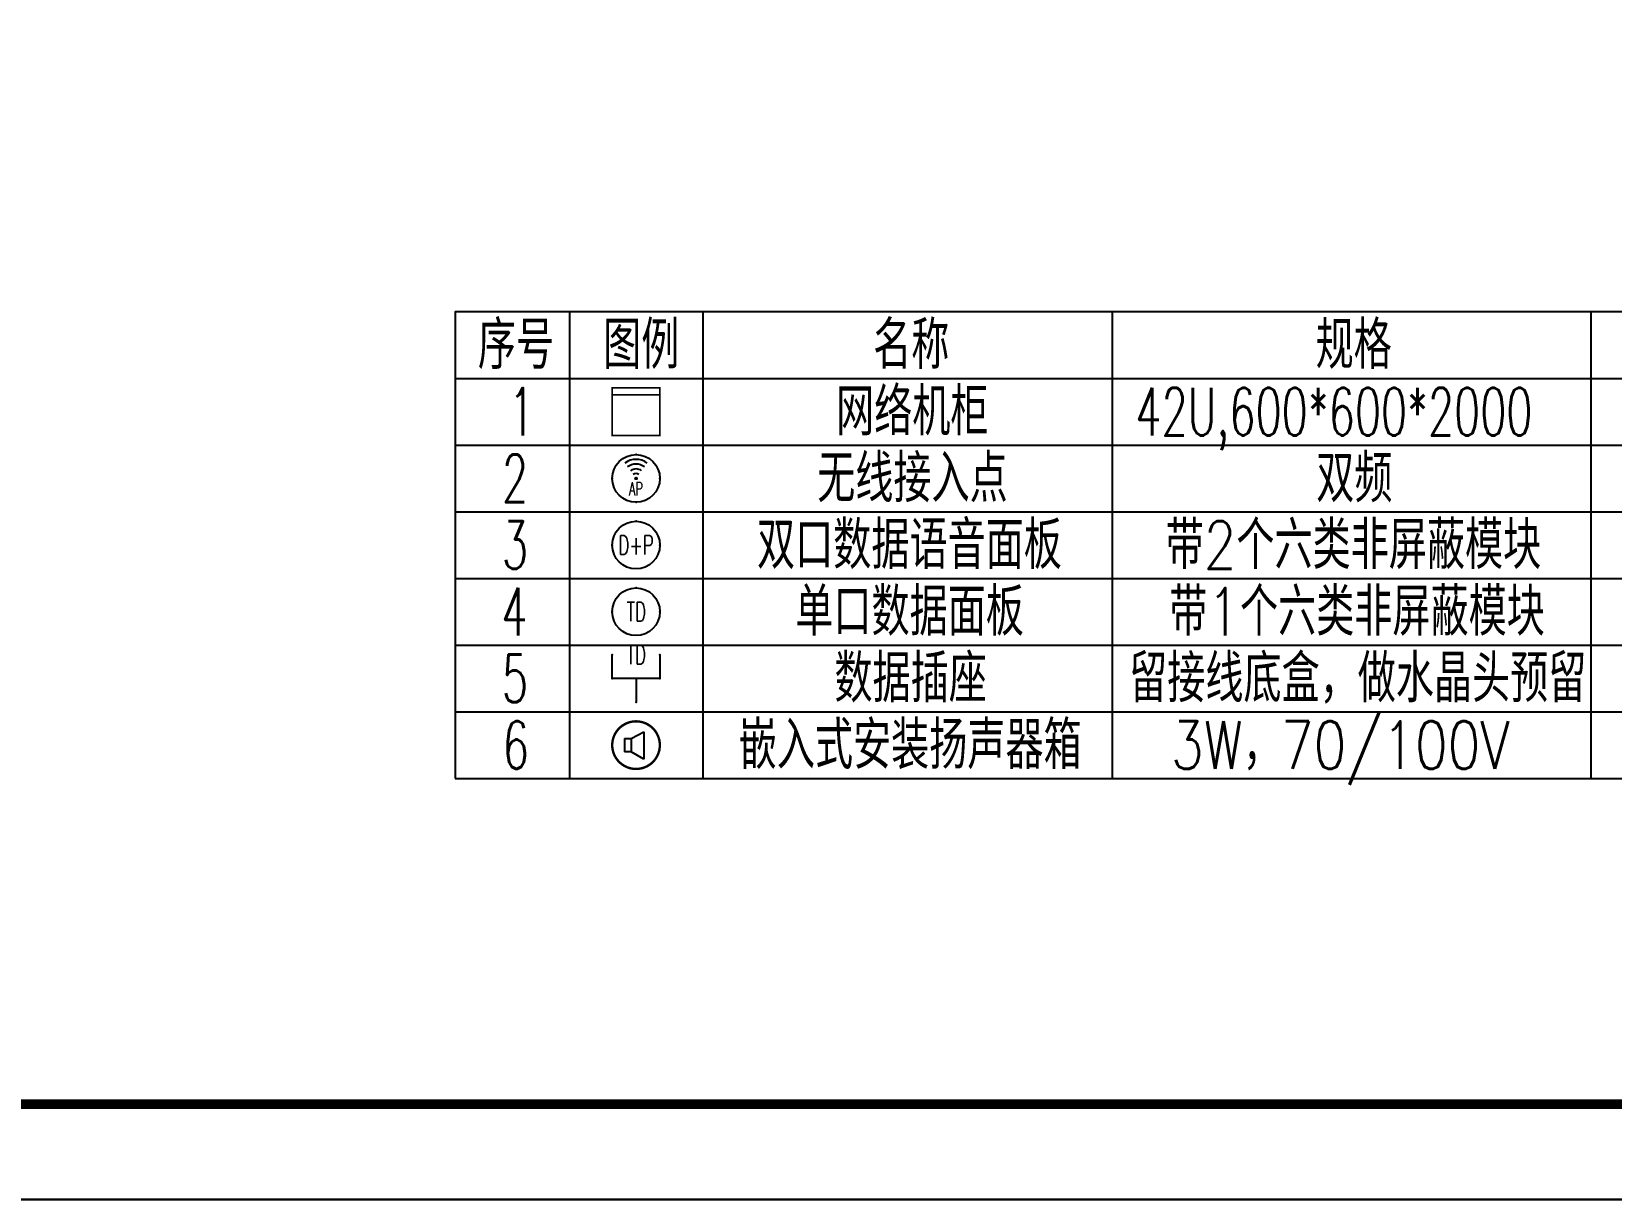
# Model space of a CAD drawing. Extents: x 1398449 to 2142961, y 256969 to 1032940.
# Drawn here: x 1518049 to 1542927, y 531309 to 549698 of the extents above; entities that cross this region are included whole.
import ezdxf
from ezdxf.enums import TextEntityAlignment as Align

# ---------------------------------------------------------------- set-up
doc = ezdxf.new("R2010")
doc.units = 0
doc.header["$LTSCALE"] = 1500
doc.header["$PDSIZE"] = 50
for name, color, linetype in [('BTTK', 7, 'Continuous'), ('PUB_TITLE', 4, 'Continuous'), ('TEL_TAB', 7, 'Continuous'), ('党校-主楼（一期）参照$0$PUB_TITLE', 7, 'Continuous')]:
    doc.layers.add(name, color=color, linetype=linetype)
doc.layers.add('yichutu', color=7, linetype='Continuous', true_color=0xffffff, plot=False)
doc.styles.add('_TEL_DIM', font='SIMPLEX', dxfattribs={"width": 0.8, "height": 3.5, "bigfont": 'HZTXT'})
doc.styles.add('HZ(TK)', font='geniso.shx', dxfattribs={"width": 0.9, "bigfont": 'hztxt.shx'})

# ---------------------------------------------------------------- blocks, each defined once
blk = doc.blocks.new('vhtemplate_2020年新竖式图框_A1_1_2', base_point=(-420.5, 0))
at = {"layer": 'PUB_TITLE', "color": 7}
blk.add_lwpolyline([(-420.5, 594), (841, 594), (841, 0), (-420.5, 0)], close=True, dxfattribs=at)
at = {"layer": 'PUB_TITLE', "const_width": 1}
blk.add_lwpolyline([(-395.5, 10), (831, 10), (831, 584), (-395.5, 584)], close=True, dxfattribs=at)
at = {"layer": 'BTTK', "color": 4, "style": 'HZ(TK)', "width": 0.9}
for tag, p in [('合作单位', (796, 511.5)), ('建设单位', (796, 209.5)), ('工程名称', (796, 176.5)), ('子项名称', (806, 160)), ('图纸名称', (796, 141))]:
    blk.add_attdef(tag, text='', height=3.5, dxfattribs=at).set_placement(p, align=Align.MIDDLE_CENTER)
for tag, p in [('注册证书号', (808.5, 309.01)), ('注册印章号', (808.5, 301.01)), ('设计号', (806, 193)), ('图别', (789.75, 34)), ('图号', (822.25, 34)), ('版本号', (789.75, 26)), ('日期', (822.25, 26))]:
    blk.add_attdef(tag, text='', height=3.5, dxfattribs=at).set_placement(p, align=Align.MIDDLE)
blk = doc.blocks.new('yct-1261-594-189225-89100-150-1004.0')
at = {"layer": 'yichutu', "color": 7, "true_color": 0xffffff}
blk.add_lwpolyline([(0, 0), (0, 89100), (189225, 89100), (189225, 0)], close=True, dxfattribs=at)
blk = doc.blocks.new('$equip_U$00000092(win7-PC-hzk)')
at = {"const_width": 0.04}
blk.add_lwpolyline([(-0.6, 1.2), (0.6, 1.2), (0.6, 0), (-0.6, 0)], close=True, dxfattribs=at)
blk.add_lwpolyline([(-0.6, 1.028), (0.6, 1.028)], dxfattribs=at)
at = {"color": 7, "style": '_TEL_DIM', "flags": 1}
for tag in ['A', 'REMARK']:
    blk.add_attdef(tag, text='', height=0.00002, dxfattribs=at).set_placement((0, 0), align=Align.MIDDLE_CENTER)
at = {"color": 7, "style": '_TEL_DIM'}
blk.add_attdef('$TEXT$', text='', height=0.00002, dxfattribs=at).set_placement((0, 0), align=Align.MIDDLE_CENTER)
blk = doc.blocks.new('$equip_U$00000091(win7-PC-hzk)')
for radius in [0.714, 0.0272]:
    blk.add_circle((0, 0), radius)
for radius in [0.571, 0.428, 0.285, 0.143]:
    blk.add_arc((0, 0), radius, 53.7049, 126.2951)
for p in [(0, 0.714), (-0.714, 0), (0.714, 0), (0, -0.714)]:
    blk.add_point(p)
at = {"color": 7, "style": '_TEL_DIM', "flags": 1}
for tag in ['A', 'REMARK']:
    blk.add_attdef(tag, text='', height=0.00002, dxfattribs=at).set_placement((0, 0), align=Align.MIDDLE_CENTER)
at = {"color": 7, "style": '_TEL_DIM', "width": 0.7}
blk.add_attdef('$TEXT$', text='', height=0.4, dxfattribs=at).set_placement((0, -0.31), align=Align.MIDDLE_CENTER)
blk = doc.blocks.new('$equip_U$00000077(win7-PC-hzk)')
blk.add_circle((0, 0.5), 0.5)
for p in [(0, 0.999), (-0.5, 0.5), (0.5, 0.5)]:
    blk.add_point(p)
at = {"color": 7, "style": '_TEL_DIM', "width": 0.7}
blk.add_attdef('$TEXT$', text='', height=0.4, dxfattribs=at).set_placement((0, 0.5), align=Align.MIDDLE_CENTER)
at = {"color": 7, "style": '_TEL_DIM', "flags": 1}
for tag in ['A', 'REMARK']:
    blk.add_attdef(tag, text='', height=0.00002, dxfattribs=at).set_placement((0, 0), align=Align.MIDDLE_CENTER)
blk = doc.blocks.new('$equip_U$00000076(win7-PC-hzk)')
blk.add_circle((0, 0.5), 0.5)
for p in [(0, 0.999), (-0.5, 0.5), (0.5, 0.5)]:
    blk.add_point(p)
at = {"color": 7, "style": '_TEL_DIM'}
blk.add_attdef('$TEXT$', text='', height=0.4, dxfattribs=at).set_placement((0, 0.5), align=Align.MIDDLE_CENTER)
at = {"color": 7, "style": '_TEL_DIM', "flags": 1}
for tag in ['A', 'REMARK']:
    blk.add_attdef(tag, text='', height=0.00002, dxfattribs=at).set_placement((0, 0), align=Align.MIDDLE_CENTER)
blk = doc.blocks.new('$equip$00002670')
for p, q in [((-0.5, 0.499), (-0.5, 0.999)), ((0.5, 0.999), (0.5, 0.499)), ((0.5, 0.499), (-0.5, 0.499)), ((0, 0.5), (0, 0))]:
    blk.add_line(p, q)
for p in [(-0.5, 0.999), (0.5, 0.999), (-0.5, 0.499), (0.5, 0.499), (0, 0)]:
    blk.add_point(p)
at = {"color": 7, "style": '_TEL_DIM'}
blk.add_attdef('$TEXT$', text='', height=0.4, dxfattribs=at).set_placement((0, 0.999), align=Align.MIDDLE_CENTER)
at = {"color": 7, "style": '_TEL_DIM', "flags": 1}
blk.add_attdef('A', text='', height=0.000025, dxfattribs=at).set_placement((0, 0), align=Align.MIDDLE_CENTER)
blk = doc.blocks.new('$equip$00002341')
for p, q in [((-0.241, 0.136), (-0.241, -0.144)), ((-0.241, 0.136), (-0.101, 0.136)), ((-0.101, 0.136), (0.167, 0.277)), ((-0.101, 0.136), (-0.101, -0.144)), ((0.167, 0.277), (0.167, -0.295)), ((-0.101, -0.144), (-0.241, -0.144)), ((0.167, -0.295), (-0.101, -0.144))]:
    blk.add_line(p, q)
at = {"const_width": 0.05}
blk.add_lwpolyline([(-0.5, 0, -1), (0.5, 0, -1), (-0.5, 0, -1.463176)], format="xyb", dxfattribs=at)
blk.add_circle((0, 0), 0.5)
for p in [(0, 0.5), (-0.5, 0), (0.5, 0), (0, -0.5)]:
    blk.add_point(p)
at = {"color": 7, "style": '_TEL_DIM', "flags": 1}
blk.add_attdef('A', text='', height=0.00002, dxfattribs=at).set_placement((0, 0), align=Align.MIDDLE_CENTER)

msp = doc.modelspace()

# ---------------------------------------------------------------- linework, layer by layer
at = {"layer": 'TEL_TAB'}
msp.add_lwpolyline([(1524717.2, 537937.5), (1578683.8, 537937.5), (1578683.8, 545287.5), (1524717.2, 545287.5)], close=True, dxfattribs=at)
for points in [[(1526517.2, 545287.5), (1526517.2, 537937.5)], [(1528617.2, 545287.5), (1528617.2, 537937.5)], [(1535067.2, 545287.5), (1535067.2, 537937.5)], [(1542604.4, 545287.5), (1542604.4, 537937.5)], [(1524717.2, 544237.5), (1578683.8, 544237.5)], [(1524717.2, 543187.5), (1578683.8, 543187.5)], [(1524717.2, 542137.5), (1578683.8, 542137.5)], [(1524717.2, 541087.5), (1578683.8, 541087.5)], [(1524717.2, 540037.5), (1578683.8, 540037.5)], [(1524717.2, 538987.5), (1578683.8, 538987.5)]]:
    msp.add_lwpolyline(points, dxfattribs=at)
at = {"layer": '党校-主楼（一期）参照$0$PUB_TITLE'}
msp.add_lwpolyline([(1498789.3, 531309.5), (1687939.3, 531309.5), (1687939.3, 620409.5), (1498789.3, 620409.5)], close=True, dxfattribs=at)
at = {"layer": '党校-主楼（一期）参照$0$PUB_TITLE', "const_width": 150}
msp.add_lwpolyline([(1502539.3, 532809.5), (1686439.3, 532809.5), (1686439.3, 618909.5), (1502539.3, 618909.5)], close=True, dxfattribs=at)

# ---------------------------------------------------------------- block references
at = {"xscale": 150, "yscale": 150, "zscale": 150}
msp.add_blockref('vhtemplate_2020年新竖式图框_A1_1_2', (1498714.3, 531309.5), dxfattribs=at)
at = {"layer": 'TEL_TAB', "color": 0}
for name, p, xscale, yscale, zscale in [('$equip_U$00000092(win7-PC-hzk)', (1527567.2, 543337.5), 624.9999999029873, 624.9999999029873, 624.9999999029873), ('$equip_U$00000091(win7-PC-hzk)', (1527567.2, 542662.5, 0), 525.3609775496477, 525.3609775496477, 525.3609775496477), ('$equip_U$00000077(win7-PC-hzk)', (1527567.2, 541237.5, 0), 750.7499849711435, 750.7499849711435, 750.7499849711435), ('$equip_U$00000076(win7-PC-hzk)', (1527567.2, 540187.5, 0), 750.7499849711435, 750.7499849711435, 750.7499849711435), ('$equip$00002670', (1527567.2, 539137.8), 750, 750, 750), ('$equip$00002341', (1527567.2, 538462.5, 0), 749.9999849999784, 749.9999849999784, 749.9999849999784)]:
    msp.add_blockref(name, p, dxfattribs=dict(at, xscale=xscale, yscale=yscale, zscale=zscale))
at = {"layer": 'yichutu'}
msp.add_blockref('yct-1261-594-189225-89100-150-1004.0', (1498714.3, 531309.5), dxfattribs=at)

# ---------------------------------------------------------------- texts
at = {"color": 0, "style": '_TEL_DIM', "width": 0.64}
for s, height, p in [('REMARK', 0.0125, (1527567.2, 543337.5)), ('AP', 210.14, (1527452, 542394.3, 0)), ('D+P', 300.3, (1527288.1, 541462.3, 0)), ('TD', 300.3, (1527420.8, 540412.3, 0)), ('TD', 300, (1527421, 539737.1))]:
    msp.add_text(s, height=height, dxfattribs=at).set_placement(p)
at = {"layer": 'TEL_TAB', "style": '_TEL_DIM'}
for s, width, p in [('序号', 0.8, (1525076.3, 544387.5)), ('图例', 0.8, (1527049.9, 544387.5)), ('名称', 0.8, (1531301.3, 544387.5)), ('规格', 0.8, (1538268.9, 544387.5)), ('1', 0.64, (1525560.1, 543337.5)), ('网络机柜', 0.8, (1530717.8, 543337.5)), ('42U,600*600*2000', 0.64, (1535430.1, 543337.5)), ('无线接入点', 0.8, (1530420.2, 542287.5)), ('双频', 0.8, (1538278.3, 542287.5)), ('2', 0.64, (1525457.2, 542287.5)), ('3', 0.64, (1525457.2, 541237.5)), ('双口数据语音面板', 0.8, (1529472.9, 541237.5)), ('带2个六类非屏蔽模块', 0.8, (1535906.8, 541237.5)), ('4', 0.64, (1525445.8, 540187.5)), ('单口数据面板', 0.8, (1530075.3, 540187.5)), ('带1个六类非屏蔽模块', 0.8, (1535963.9, 540187.5)), ('5', 0.64, (1525457.2, 539137.5)), ('数据插座', 0.8, (1530691.8, 539137.5)), ('留接线底盒，做水晶头预留', 0.8, (1535332.7, 539137.5)), ('嵌入式安装扬声器箱', 0.8, (1529184.8, 538087.5)), ('3W，70/100V', 0.8, (1535992.9, 538087.5)), ('6', 0.64, (1525468.7, 538087.5))]:
    msp.add_text(s, height=750, dxfattribs=dict(at, width=width)).set_placement(p)

doc.saveas('drawing.dxf')
